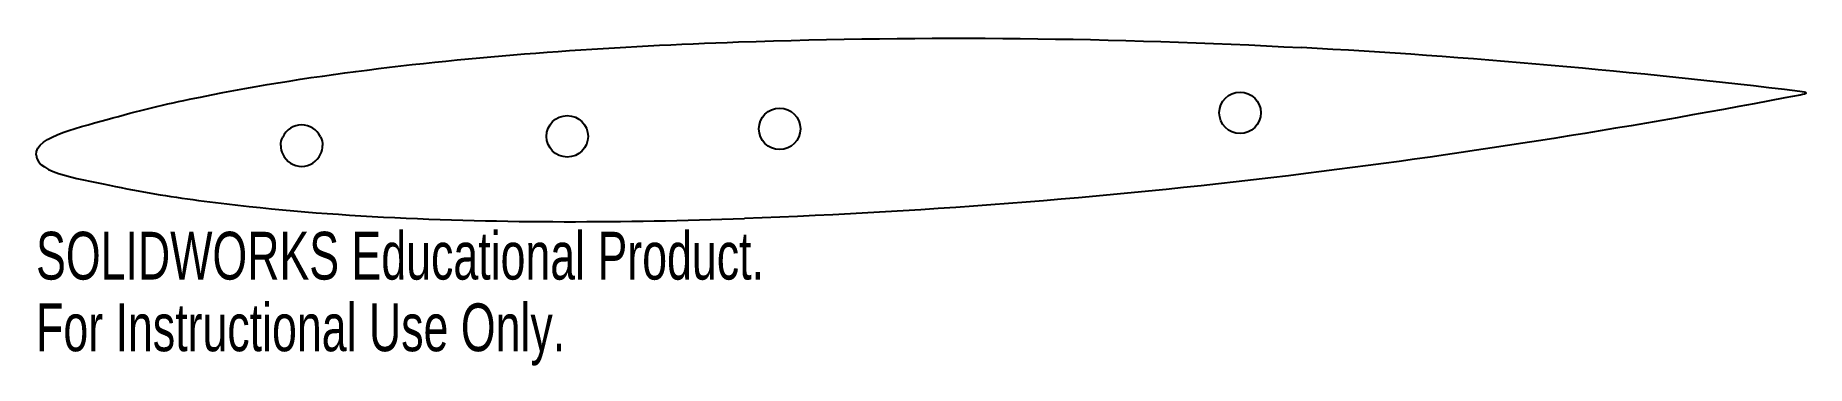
# Model space of a CAD drawing. Header units: millimetres. Extents: x 841 to 1020, y -11 to 23.
import ezdxf

# ---------------------------------------------------------------- set-up
doc = ezdxf.new("R2010")
doc.units = ezdxf.units.MM
doc.styles.add('SLDTEXTSTYLE0', font='TXT', dxfattribs={"width": 0.7})

msp = doc.modelspace()

# ---------------------------------------------------------------- linework, layer by layer
at = {"color": 7, "linetype": 'Continuous', "lineweight": 25}
for centre in [(962.77, 15.06), (894.67, 12.68), (916.17, 13.44)]:
    msp.add_circle(centre, 2.1, dxfattribs=at)
for start, end in [(24.814, 155.4908), (204.8136, 335.4904)]:
    msp.add_arc((867.78, 11.74), 2.1, start, end, dxfattribs=at)
for points in [[(840.9, 10.8), (840.83, 12.75), (845.6, 13.65), (851.77, 15.43), (854.52, 16.05), (863.58, 17.88), (869.45, 18.79), (887.74, 21.02), (899.78, 21.8), (911.99, 22.23)], [(840.9, 10.8), (840.97, 8.86), (845.79, 8.29), (852.06, 6.95), (854.86, 6.52), (864.02, 5.33), (869.93, 4.83), (888.34, 3.88), (900.4, 3.94), (912.62, 4.37)]]:
    msp.add_open_spline(points, degree=3, knots=[0, 0, 0, 0, 0.125, 0.125, 0.25, 0.25, 0.5, 0.5, 1, 1, 1, 1], dxfattribs=at)
for points in [[(911.99, 22.23), (931.05, 22.89), (950.03, 22.68), (968.99, 21.66)], [(1019.45, 17.22), (1002.72, 19.24), (985.88, 20.76), (968.99, 21.66)], [(1019.47, 16.86), (1002.91, 13.68), (986.22, 10.99), (969.44, 8.91)], [(1020.12, 17.06), (1020.12, 17.14), (1019.76, 17.18), (1019.45, 17.22)], [(1020.12, 17.06), (1020.12, 16.99), (1019.77, 16.92), (1019.47, 16.86)], [(865.66, 11.74), (865.66, 12.04), (865.74, 12.35), (865.88, 12.61)], [(869.69, 12.62), (869.84, 12.33), (869.9, 12.03), (869.9, 11.74)], [(865.66, 11.74), (865.66, 11.44), (865.74, 11.13), (865.88, 10.86)], [(869.69, 10.87), (869.84, 11.16), (869.9, 11.46), (869.9, 11.74)], [(969.44, 8.91), (950.59, 6.57), (931.68, 5.04), (912.62, 4.37)]]:
    msp.add_open_spline(points, degree=3, dxfattribs=at)

# ---------------------------------------------------------------- texts
at = {"color": 7, "linetype": 'Continuous', "char_height": 4.8336, "attachment_point": 1, "style": 'SLDTEXTSTYLE0'}
for s, insert in [('SOLIDWORKS Educational Product.', (840.9, 3.02)), ('For Instructional Use Only.', (840.9, -4.23))]:
    msp.add_mtext(s, dxfattribs=dict(at, insert=insert))

doc.saveas('drawing.dxf')
